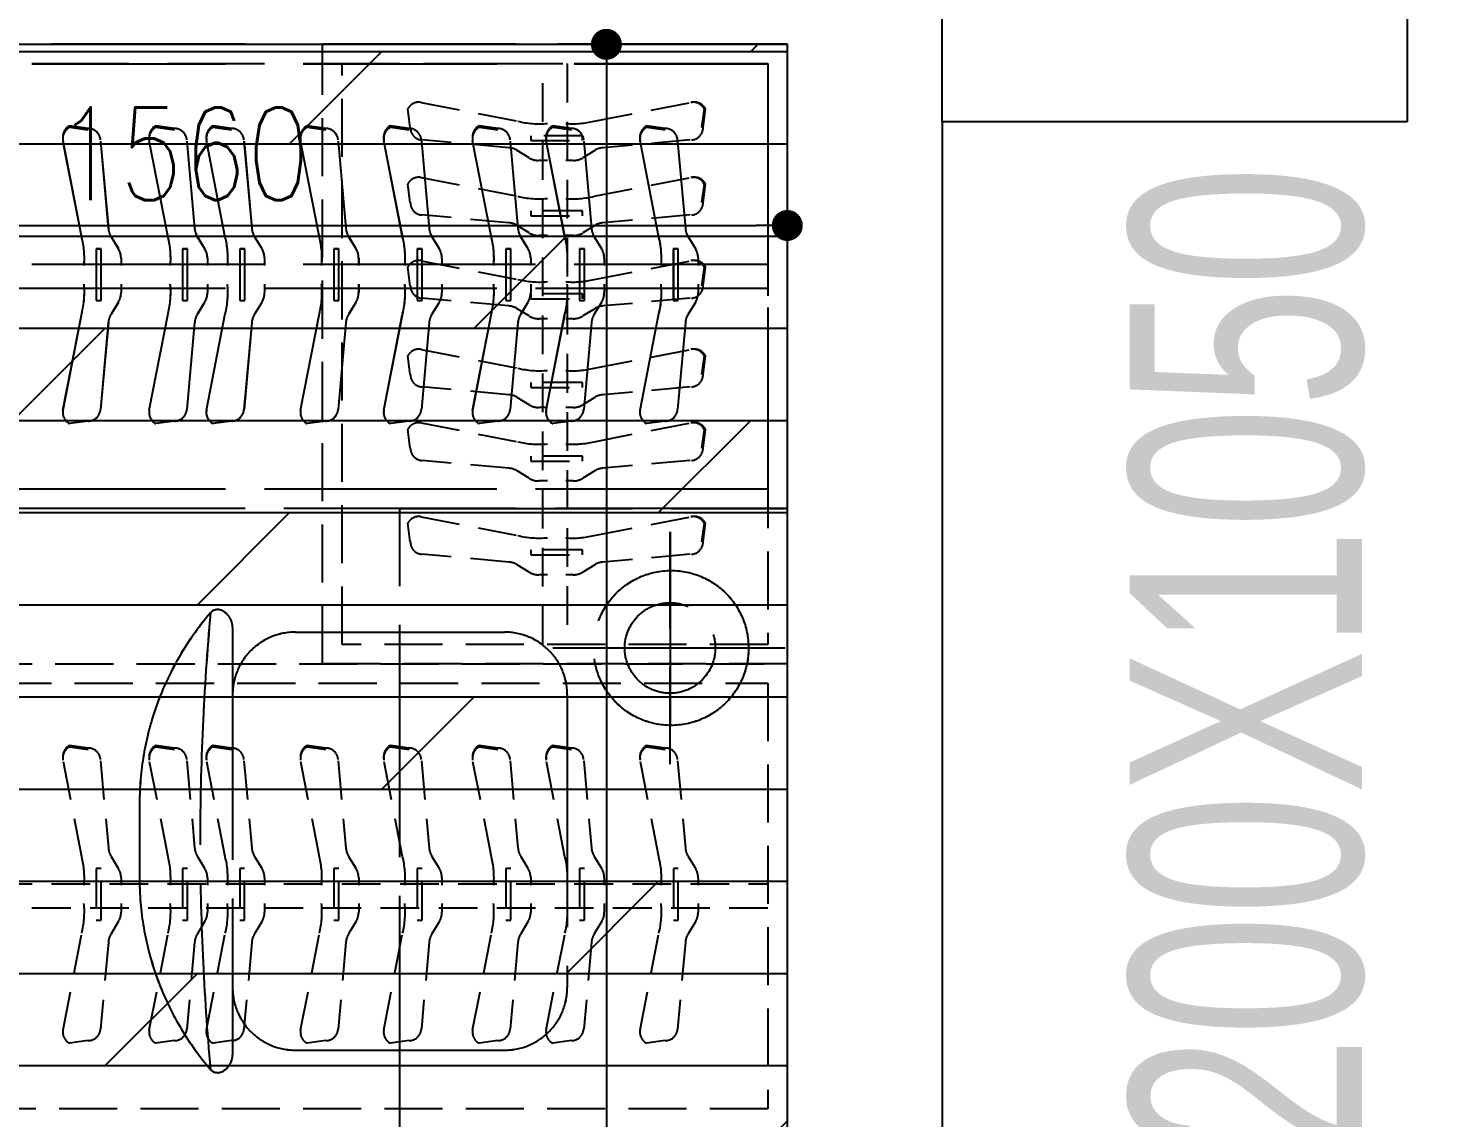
# Model space of a CAD drawing. Header units: inches. Extents: x -2597087 to 134135, y -662679 to 20000.
# Drawn here: x 15190 to 17002, y -14764 to -13357 of the extents above; entities that cross this region are included whole.
import ezdxf

# ---------------------------------------------------------------- set-up
doc = ezdxf.new("R2010")
doc.units = ezdxf.units.IN
doc.header["$LTSCALE"] = 100
doc.header["$MEASUREMENT"] = 0
for name, pattern in [('$0$DASH', [0.35, 0.25, -0.1]), ('__DASH', [0.35, 0.25, -0.1]), ('CENTER', [50.8, 31.75, -6.35, 6.35, -6.35]), ('DASH', [0.35, 0.25, -0.1]), ('HIDDENX2', [0.75, 0.5, -0.25])]:
    doc.linetypes.add(name, pattern=pattern)
doc.layers.get('0').update_dxf_attribs({"linetype": 'CONTINUOUS'})
doc.layers.get('Defpoints').update_dxf_attribs({"linetype": 'CONTINUOUS'})
for name, color, linetype in [('-04给水图层', 142, 'CENTER'), ('00-梁编号', 2, 'CONTINUOUS'), ('00-梁虚线', 4, 'DASH'), ('EQUIP-动力', 3, 'CONTINUOUS'), ('floor', 8, 'CONTINUOUS'), ('WALL', 7, 'CONTINUOUS'), ('wall-dim', 3, 'CONTINUOUS'), ('家具', 1, 'DASH')]:
    doc.layers.add(name, color=color, linetype=linetype)
doc.styles.get("Standard").update_dxf_attribs({"font": 'txt.shx', "width": 0.8, "bigfont": 'GBCBIG.shx'})
doc.styles.add('结构海文', font='haiwenrs2015.shx', dxfattribs={"width": 0.7, "bigfont": 'haiwenhz.shx'})
doc.dimstyles.new('50', dxfattribs={"dimscale": 50, "dimtxt": 2.4, "dimasz": 0.8, "dimexe": 1.25, "dimexo": 0.6, "dimgap": 0.65, "dimtad": 1, "dimdec": 0, "dimdsep": 46, "dimtxsty": 'Standard', "dimblk1": 'DOT', "dimblk2": 'DOT', "dimsah": 1, "dimcen": 2.5, "dimclrd": 3, "dimclre": 3, "dimclrt": 3, "dimadec": 0, "dimazin": 0, "dimtfac": 1, "dimtdec": 0, "dimtix": 1, "dimtmove": 2, "dimatfit": 0, "dimldrblk": 'DOT', "dimfxl": 5, "dimfxlon": 1, "dimarcsym": 0})

# ---------------------------------------------------------------- blocks, each defined once
blk = doc.blocks.new('DFG44EWDSDFG')
at = {"layer": 'WALL'}
for p, q in [((16969.9, -12802.5), (16969.9, -13477.5)), ((14609.9, -13377.5), (16169.9, -13377.5)), ((16169.9, -13377.5), (16169.9, -17577.5)), ((16969.9, -13477.5), (16369.9, -13477.5)), ((16369.9, -13477.5), (16369.9, -17677.5))]:
    blk.add_line(p, q, dxfattribs=at)
blk = doc.blocks.new('DREGFDS34DFDFDFFDDFDF')
at = {"layer": 'EQUIP-动力', "color": 8, "linetype": '__DASH', "ltscale": 10}
for p, q in [((42839.2, -13377.5), (44189.2, -13377.5)), ((44189.2, -13377.5), (44189.2, -13977.2)), ((42864.2, -13402.5), (44164.2, -13402.5)), ((44164.2, -13402.5), (44164.2, -13952.2)), ((43286.8, -13486.2), (43262.7, -13482.9)), ((43262.7, -13484.7), (43286.8, -13488.1)), ((43398.2, -13486.2), (43374.1, -13482.9)), ((43374.1, -13484.7), (43398.2, -13488.1)), ((43471.9, -13486.2), (43447.9, -13482.9)), ((43447.9, -13484.7), (43471.9, -13488.1)), ((43593.4, -13486.2), (43569.4, -13482.9)), ((43569.4, -13484.7), (43593.4, -13488.1)), ((43700.9, -13486.2), (43676.8, -13482.9)), ((43676.8, -13484.7), (43700.9, -13488.1)), ((43815.5, -13486.2), (43791.5, -13482.9)), ((43791.5, -13484.7), (43815.5, -13488.1)), ((43910.5, -13486.2), (43886.4, -13482.9)), ((43886.4, -13484.7), (43910.5, -13488.1)), ((44031.6, -13486.2), (44007.6, -13482.9)), ((44007.6, -13484.7), (44031.6, -13488.1)), ((43278.5, -13626.9), (43254.3, -13502)), ((43302.7, -13502.8), (43312.8, -13615.4)), ((43389.9, -13626.9), (43365.7, -13502)), ((43414.1, -13502.8), (43424.2, -13615.4)), ((43463.7, -13626.9), (43439.5, -13502)), ((43487.9, -13502.8), (43497.9, -13615.4)), ((43585.2, -13626.9), (43561, -13502)), ((43609.4, -13502.8), (43619.5, -13615.4)), ((43692.7, -13626.9), (43668.4, -13502)), ((43716.8, -13502.8), (43726.9, -13615.4)), ((43807.3, -13626.9), (43783, -13502)), ((43831.4, -13502.8), (43841.5, -13615.4)), ((43902.2, -13626.9), (43878, -13502)), ((43926.4, -13502.8), (43936.5, -13615.4)), ((44023.4, -13626.9), (43999.2, -13502)), ((44047.6, -13502.8), (44057.7, -13615.4)), ((43316.3, -13626.1), (43325.7, -13641.3)), ((43427.7, -13626.1), (43437.1, -13641.3)), ((43501.5, -13626.1), (43510.8, -13641.3)), ((43623, -13626.1), (43632.4, -13641.3)), ((43730.4, -13626.1), (43739.8, -13641.3)), ((43845, -13626.1), (43854.4, -13641.3)), ((43940, -13626.1), (43949.4, -13641.3)), ((44061.2, -13626.1), (44070.6, -13641.3)), ((43303.6, -13641.9), (43297.2, -13641.9)), ((43297.2, -13641.9), (43297.2, -13708.4)), ((43303.6, -13708.4), (43303.6, -13641.9)), ((43415, -13641.9), (43408.6, -13641.9)), ((43408.6, -13641.9), (43408.6, -13708.4)), ((43415, -13708.4), (43415, -13641.9)), ((43482.4, -13641.9), (43482.4, -13708.4)), ((43488.8, -13641.9), (43482.4, -13641.9)), ((43488.8, -13708.4), (43488.8, -13641.9)), ((43603.9, -13641.9), (43603.9, -13708.4)), ((43610.3, -13641.9), (43603.9, -13641.9)), ((43610.3, -13708.4), (43610.3, -13641.9)), ((43711.3, -13641.9), (43711.3, -13708.4)), ((43717.7, -13641.9), (43711.3, -13641.9)), ((43717.7, -13708.4), (43717.7, -13641.9)), ((43825.9, -13641.9), (43825.9, -13708.4)), ((43832.3, -13641.9), (43825.9, -13641.9)), ((43832.3, -13708.4), (43832.3, -13641.9)), ((43920.9, -13641.9), (43920.9, -13708.4)), ((43927.3, -13641.9), (43920.9, -13641.9)), ((43927.3, -13708.4), (43927.3, -13641.9)), ((44042.1, -13641.9), (44042.1, -13708.4)), ((44048.5, -13641.9), (44042.1, -13641.9)), ((44048.5, -13708.4), (44048.5, -13641.9)), ((42864.2, -13661.6), (44164.2, -13661.6)), ((43329.2, -13653.9), (43329.2, -13663.1)), ((43440.7, -13653.9), (43440.7, -13663.1)), ((43514.4, -13653.9), (43514.4, -13663.1)), ((43635.9, -13653.9), (43635.9, -13663.1)), ((43743.4, -13653.9), (43743.4, -13663.1)), ((43858, -13653.9), (43858, -13663.1)), ((43952.9, -13653.9), (43952.9, -13663.1)), ((44074.1, -13653.9), (44074.1, -13663.1)), ((44164.2, -13693), (42864.2, -13693)), ((43329.2, -13687.1), (43329.2, -13698.2)), ((43440.7, -13687.1), (43440.7, -13698.2)), ((43514.4, -13687.1), (43514.4, -13698.2)), ((43635.9, -13687.1), (43635.9, -13698.2)), ((43743.4, -13687.1), (43743.4, -13698.2)), ((43858, -13687.1), (43858, -13698.2)), ((43952.9, -13687.1), (43952.9, -13698.2)), ((44074.1, -13687.1), (44074.1, -13698.2)), ((43297.2, -13708.4), (43303.6, -13708.4)), ((43325.7, -13710.9), (43316.3, -13726)), ((43408.6, -13708.4), (43415, -13708.4)), ((43437.1, -13710.9), (43427.7, -13726)), ((43482.4, -13708.4), (43488.8, -13708.4)), ((43510.8, -13710.9), (43501.5, -13726)), ((43603.9, -13708.4), (43610.3, -13708.4)), ((43632.4, -13710.9), (43623, -13726)), ((43711.3, -13708.4), (43717.7, -13708.4)), ((43739.8, -13710.9), (43730.4, -13726)), ((43825.9, -13708.4), (43832.3, -13708.4)), ((43854.4, -13710.9), (43845, -13726)), ((43920.9, -13708.4), (43927.3, -13708.4)), ((43949.4, -13710.9), (43940, -13726)), ((44042.1, -13708.4), (44048.5, -13708.4)), ((44070.6, -13710.9), (44061.2, -13726)), ((43254.3, -13850.1), (43278.5, -13725.2)), ((43365.7, -13850.1), (43389.9, -13725.2)), ((43439.5, -13850.1), (43463.7, -13725.2)), ((43561, -13850.1), (43585.2, -13725.2)), ((43668.4, -13850.1), (43692.7, -13725.2)), ((43783, -13850.1), (43807.3, -13725.2)), ((43878, -13850.1), (43902.2, -13725.2)), ((43999.2, -13850.1), (44023.4, -13725.2)), ((43312.8, -13736.7), (43302.7, -13849.3)), ((43424.2, -13736.7), (43414.1, -13849.3)), ((43497.9, -13736.7), (43487.9, -13849.3)), ((43619.5, -13736.7), (43609.4, -13849.3)), ((43726.9, -13736.7), (43716.8, -13849.3)), ((43841.5, -13736.7), (43831.4, -13849.3)), ((43936.5, -13736.7), (43926.4, -13849.3)), ((44057.7, -13736.7), (44047.6, -13849.3)), ((43286.8, -13864.1), (43262.7, -13867.4)), ((43398.2, -13864.1), (43374.1, -13867.4)), ((43471.9, -13864.1), (43447.9, -13867.4)), ((43593.4, -13864.1), (43569.4, -13867.4)), ((43700.9, -13864.1), (43676.8, -13867.4)), ((43815.5, -13864.1), (43791.5, -13867.4)), ((43910.5, -13864.1), (43886.4, -13867.4)), ((44031.6, -13864.1), (44007.6, -13867.4)), ((44164.2, -13952.2), (42864.2, -13952.2)), ((44189.2, -13977.2), (42839.2, -13977.2)), ((43689.2, -14777.5), (43689.2, -13977.2)), ((43689.2, -13977.2), (44189.2, -13977.2)), ((44189.2, -13977.2), (44189.2, -14777.5)), ((44037.8, -14007.2), (44037.8, -14307.2)), ((43473.2, -14130.7), (43473.2, -14682.7)), ((43554.2, -14136.7), (43824.2, -14136.7)), ((43886.4, -14157.2), (44186.4, -14157.2)), ((43905.2, -14217.7), (43905.2, -14595.7)), ((43353.2, -14347.2), (43353.2, -14466.2)), ((43554.2, -14676.7), (43824.2, -14676.7))]:
    blk.add_line(p, q, dxfattribs=at)
for centre, radius in [((44039.2, -14157.2), 100), ((44037.8, -14157.2), 58.5)]:
    blk.add_circle(centre, radius, dxfattribs=at)
for centre, radius, start, end in [((43270, -13497.1), 16, 117.0567, 190.9889), ((43270, -13499), 16, 117.0567, 190.9889), ((43286.8, -13502.2), 16, 4.6237, 90), ((43381.4, -13497.1), 16, 117.0567, 190.9889), ((43381.4, -13499), 16, 117.0567, 190.9889), ((43398.2, -13502.2), 16, 4.6237, 90), ((43455.2, -13497.1), 16, 117.0567, 190.9889), ((43455.2, -13499), 16, 117.0567, 190.9889), ((43471.9, -13502.2), 16, 4.6237, 90), ((43576.7, -13497.1), 16, 117.0567, 190.9889), ((43576.7, -13499), 16, 117.0567, 190.9889), ((43593.4, -13502.2), 16, 4.6237, 90), ((43684.1, -13497.1), 16, 117.0567, 190.9889), ((43684.1, -13499), 16, 117.0567, 190.9889), ((43700.9, -13502.2), 16, 4.6237, 90), ((43798.7, -13497.1), 16, 117.0567, 190.9889), ((43798.7, -13499), 16, 117.0567, 190.9889), ((43815.5, -13502.2), 16, 4.6237, 90), ((43893.7, -13497.1), 16, 117.0567, 190.9889), ((43893.7, -13499), 16, 117.0567, 190.9889), ((43910.5, -13502.2), 16, 4.6237, 90), ((44014.9, -13497.1), 16, 117.0567, 190.9889), ((44014.9, -13499), 16, 117.0567, 190.9889), ((44031.6, -13502.2), 16, 4.6237, 90), ((43336.7, -13613.5), 24, 184.6237, 211.7137), ((43448.1, -13613.5), 24, 184.6237, 211.7137), ((43521.9, -13613.5), 24, 184.6237, 211.7137), ((43643.4, -13613.5), 24, 184.6237, 211.7137), ((43750.8, -13613.5), 24, 184.6237, 211.7137), ((43865.4, -13613.5), 24, 184.6237, 211.7137), ((43960.4, -13613.5), 24, 184.6237, 211.7137), ((44081.6, -13613.5), 24, 184.6237, 211.7137), ((43167.1, -13654.3), 114.8, 355.584, 13.8228), ((43305.2, -13653.9), 24, 0, 31.7137), ((43278.5, -13654.3), 114.8, 355.584, 13.8228), ((43416.7, -13653.9), 24, 0, 31.7137), ((43352.3, -13654.3), 114.8, 355.584, 13.8228), ((43490.4, -13653.9), 24, 0, 31.7137), ((43473.8, -13654.3), 114.8, 355.584, 13.8228), ((43611.9, -13653.9), 24, 0, 31.7137), ((43581.2, -13654.3), 114.8, 355.584, 13.8228), ((43719.4, -13653.9), 24, 0, 31.7137), ((43695.8, -13654.3), 114.8, 355.584, 13.8228), ((43834, -13653.9), 24, 0, 31.7137), ((43790.8, -13654.3), 114.8, 355.584, 13.8228), ((43928.9, -13653.9), 24, 0, 31.7137), ((43912, -13654.3), 114.8, 355.584, 13.8228), ((44050.1, -13653.9), 24, 0, 31.7137), ((43167.1, -13697.8), 114.8, 346.1772, 5.3465), ((43305.2, -13698.2), 24, 328.2863, 0), ((43278.5, -13697.8), 114.8, 346.1772, 5.3465), ((43416.7, -13698.2), 24, 328.2863, 0), ((43352.3, -13697.8), 114.8, 346.1772, 5.3465), ((43490.4, -13698.2), 24, 328.2863, 0), ((43473.8, -13697.8), 114.8, 346.1772, 5.3465), ((43611.9, -13698.2), 24, 328.2863, 0), ((43581.2, -13697.8), 114.8, 346.1772, 5.3465), ((43719.4, -13698.2), 24, 328.2863, 0), ((43695.8, -13697.8), 114.8, 346.1772, 5.3465), ((43834, -13698.2), 24, 328.2863, 0), ((43790.8, -13697.8), 114.8, 346.1772, 5.3465), ((43928.9, -13698.2), 24, 328.2863, 0), ((43912, -13697.8), 114.8, 346.1772, 5.3465), ((44050.1, -13698.2), 24, 328.2863, 0), ((43336.7, -13738.6), 24, 148.2863, 175.3763), ((43448.1, -13738.6), 24, 148.2863, 175.3763), ((43521.9, -13738.6), 24, 148.2863, 175.3763), ((43643.4, -13738.6), 24, 148.2863, 175.3763), ((43750.8, -13738.6), 24, 148.2863, 175.3763), ((43865.4, -13738.6), 24, 148.2863, 175.3763), ((43960.4, -13738.6), 24, 148.2863, 175.3763), ((44081.6, -13738.6), 24, 148.2863, 175.3763), ((43270, -13853.2), 16, 169.0111, 242.9433), ((43286.8, -13848.1), 16, 270, 355.3763), ((43381.4, -13853.2), 16, 169.0111, 242.9433), ((43398.2, -13848.1), 16, 270, 355.3763), ((43455.2, -13853.2), 16, 169.0111, 242.9433), ((43471.9, -13848.1), 16, 270, 355.3763), ((43576.7, -13853.2), 16, 169.0111, 242.9433), ((43593.4, -13848.1), 16, 270, 355.3763), ((43684.1, -13853.2), 16, 169.0111, 242.9433), ((43700.9, -13848.1), 16, 270, 355.3763), ((43798.7, -13853.2), 16, 169.0111, 242.9433), ((43815.5, -13848.1), 16, 270, 355.3763), ((43893.7, -13853.2), 16, 169.0111, 242.9433), ((43910.5, -13848.1), 16, 270, 355.3763), ((44014.9, -13853.2), 16, 169.0111, 242.9433), ((44031.6, -13848.1), 16, 270, 355.3763), ((43731.7, -14358.9), 378.7, 139.2716, 178.2331), ((46686.6, -14406.8), 3255.3, 174.8005, 185.1959), ((43453.8, -14119.6), 12, 67.3282, 139.2716), ((43449.2, -14130.7), 24, 359.9982, 67.3282), ((43554.2, -14217.7), 81, 89.9982, 179.9982), ((43824.2, -14217.7), 81, 359.9982, 89.9982), ((43731.7, -14454.5), 378.7, 181.7633, 220.7247), ((43554.2, -14595.7), 81, 179.9982, 269.9982), ((43824.2, -14595.7), 81, 269.9982, 359.9982), ((43449.2, -14682.7), 24, 292.6682, 359.9982), ((43453.8, -14693.8), 12, 220.7247, 292.6682)]:
    blk.add_arc(centre, radius, start, end, dxfattribs=at)
blk = doc.blocks.new('h54h5h56j56')
at = {"layer": '-04给水图层', "color": 8, "linetype": '$0$DASH', "ltscale": 5}
for p, q in [((38225.1, 11296.3), (39575.1, 11296.3)), ((39575.1, 11296.3), (39575.1, 10696.5)), ((38250.1, 11271.3), (39550.1, 11271.3)), ((39550.1, 11271.3), (39550.1, 10721.5)), ((38672.7, 11187.5), (38648.7, 11190.9)), ((38648.7, 11189), (38672.7, 11185.7)), ((38784.1, 11187.5), (38760.1, 11190.9)), ((38760.1, 11189), (38784.1, 11185.7)), ((38857.9, 11187.5), (38833.8, 11190.9)), ((38833.8, 11189), (38857.9, 11185.7)), ((38979.4, 11187.5), (38955.4, 11190.9)), ((38955.4, 11189), (38979.4, 11185.7)), ((39086.8, 11187.5), (39062.8, 11190.9)), ((39062.8, 11189), (39086.8, 11185.7)), ((39201.4, 11187.5), (39177.4, 11190.9)), ((39177.4, 11189), (39201.4, 11185.7)), ((39296.4, 11187.5), (39272.4, 11190.9)), ((39272.4, 11189), (39296.4, 11185.7)), ((39417.6, 11187.5), (39393.5, 11190.9)), ((39393.5, 11189), (39417.6, 11185.7)), ((38664.5, 11046.9), (38640.2, 11171.7)), ((38688.6, 11171), (38698.7, 11058.3)), ((38775.9, 11046.9), (38751.6, 11171.7)), ((38800.1, 11171), (38810.1, 11058.3)), ((38849.6, 11046.9), (38825.4, 11171.7)), ((38873.8, 11171), (38883.9, 11058.3)), ((38971.2, 11046.9), (38946.9, 11171.7)), ((38995.3, 11171), (39005.4, 11058.3)), ((39078.6, 11046.9), (39054.4, 11171.7)), ((39102.8, 11171), (39112.9, 11058.3)), ((39193.2, 11046.9), (39169, 11171.7)), ((39217.4, 11171), (39227.5, 11058.3)), ((39288.2, 11046.9), (39263.9, 11171.7)), ((39312.3, 11171), (39322.4, 11058.3)), ((39409.4, 11046.9), (39385.1, 11171.7)), ((39433.5, 11171), (39443.6, 11058.3)), ((38702.2, 11047.6), (38711.6, 11032.5)), ((38813.6, 11047.6), (38823, 11032.5)), ((38887.4, 11047.6), (38896.8, 11032.5)), ((39008.9, 11047.6), (39018.3, 11032.5)), ((39116.4, 11047.6), (39125.7, 11032.5)), ((39231, 11047.6), (39240.3, 11032.5)), ((39325.9, 11047.6), (39335.3, 11032.5)), ((39447.1, 11047.6), (39456.5, 11032.5)), ((38689.5, 11031.9), (38683.1, 11031.9)), ((38683.1, 11031.9), (38683.1, 10965.3)), ((38689.5, 10965.3), (38689.5, 11031.9)), ((38715.2, 11019.8), (38715.2, 11010.6)), ((38800.9, 11031.9), (38794.5, 11031.9)), ((38794.5, 11031.9), (38794.5, 10965.3)), ((38800.9, 10965.3), (38800.9, 11031.9)), ((38826.6, 11019.8), (38826.6, 11010.6)), ((38868.3, 11031.9), (38868.3, 10965.3)), ((38874.7, 11031.9), (38868.3, 11031.9)), ((38874.7, 10965.3), (38874.7, 11031.9)), ((38900.4, 11019.8), (38900.4, 11010.6)), ((38989.8, 11031.9), (38989.8, 10965.3)), ((38996.2, 11031.9), (38989.8, 11031.9)), ((38996.2, 10965.3), (38996.2, 11031.9)), ((39021.9, 11019.8), (39021.9, 11010.6)), ((39097.3, 11031.9), (39097.3, 10965.3)), ((39103.7, 11031.9), (39097.3, 11031.9)), ((39103.7, 10965.3), (39103.7, 11031.9)), ((39129.3, 11019.8), (39129.3, 11010.6)), ((39211.9, 11031.9), (39211.9, 10965.3)), ((39218.3, 11031.9), (39211.9, 11031.9)), ((39218.3, 10965.3), (39218.3, 11031.9)), ((39243.9, 11019.8), (39243.9, 11010.6)), ((39306.8, 11031.9), (39306.8, 10965.3)), ((39313.2, 11031.9), (39306.8, 11031.9)), ((39313.2, 10965.3), (39313.2, 11031.9)), ((39338.9, 11019.8), (39338.9, 11010.6)), ((39428, 11031.9), (39428, 10965.3)), ((39434.4, 11031.9), (39428, 11031.9)), ((39434.4, 10965.3), (39434.4, 11031.9)), ((39460.1, 11019.8), (39460.1, 11010.6)), ((38250.1, 11012.1), (39550.1, 11012.1)), ((38715.2, 10986.6), (38715.2, 10975.5)), ((38826.6, 10986.6), (38826.6, 10975.5)), ((38900.4, 10986.6), (38900.4, 10975.5)), ((39021.9, 10986.6), (39021.9, 10975.5)), ((39129.3, 10986.6), (39129.3, 10975.5)), ((39243.9, 10986.6), (39243.9, 10975.5)), ((39338.9, 10986.6), (39338.9, 10975.5)), ((39460.1, 10986.6), (39460.1, 10975.5)), ((39550.1, 10980.7), (38250.1, 10980.7)), ((38683.1, 10965.3), (38689.5, 10965.3)), ((38794.5, 10965.3), (38800.9, 10965.3)), ((38868.3, 10965.3), (38874.7, 10965.3)), ((38989.8, 10965.3), (38996.2, 10965.3)), ((39097.3, 10965.3), (39103.7, 10965.3)), ((39211.9, 10965.3), (39218.3, 10965.3)), ((39306.8, 10965.3), (39313.2, 10965.3)), ((39428, 10965.3), (39434.4, 10965.3)), ((38640.2, 10823.6), (38664.5, 10948.5)), ((38711.6, 10962.9), (38702.2, 10947.7)), ((38751.6, 10823.6), (38775.9, 10948.5)), ((38823, 10962.9), (38813.6, 10947.7)), ((38825.4, 10823.6), (38849.6, 10948.5)), ((38896.8, 10962.9), (38887.4, 10947.7)), ((38946.9, 10823.6), (38971.2, 10948.5)), ((39018.3, 10962.9), (39008.9, 10947.7)), ((39054.4, 10823.6), (39078.6, 10948.5)), ((39125.7, 10962.9), (39116.4, 10947.7)), ((39169, 10823.6), (39193.2, 10948.5)), ((39240.3, 10962.9), (39231, 10947.7)), ((39263.9, 10823.6), (39288.2, 10948.5)), ((39335.3, 10962.9), (39325.9, 10947.7)), ((39385.1, 10823.6), (39409.4, 10948.5)), ((39456.5, 10962.9), (39447.1, 10947.7)), ((38698.7, 10937), (38688.6, 10824.4)), ((38810.1, 10937), (38800.1, 10824.4)), ((38883.9, 10937), (38873.8, 10824.4)), ((39005.4, 10937), (38995.3, 10824.4)), ((39112.9, 10937), (39102.8, 10824.4)), ((39227.5, 10937), (39217.4, 10824.4)), ((39322.4, 10937), (39312.3, 10824.4)), ((39443.6, 10937), (39433.5, 10824.4)), ((38672.7, 10809.7), (38648.7, 10806.3)), ((38784.1, 10809.7), (38760.1, 10806.3)), ((38857.9, 10809.7), (38833.8, 10806.3)), ((38979.4, 10809.7), (38955.4, 10806.3)), ((39086.8, 10809.7), (39062.8, 10806.3)), ((39201.4, 10809.7), (39177.4, 10806.3)), ((39296.4, 10809.7), (39272.4, 10806.3)), ((39417.6, 10809.7), (39393.5, 10806.3)), ((39550.1, 10721.5), (38250.1, 10721.5)), ((39575.1, 10696.5), (38225.1, 10696.5)), ((39075.1, 9896.2), (39075.1, 10696.5)), ((39075.1, 10696.5), (39575.1, 10696.5)), ((39575.1, 10696.5), (39575.1, 9896.2)), ((39423.7, 10666.5), (39423.7, 10366.5)), ((38859.1, 10543), (38859.1, 9991)), ((38940.1, 10537), (39210.1, 10537)), ((39272.4, 10516.5), (39572.4, 10516.5)), ((39291.1, 10456), (39291.1, 10078)), ((38739.1, 10326.5), (38739.1, 10207.6)), ((38940.1, 9997), (39210.1, 9997))]:
    blk.add_line(p, q, dxfattribs=at)
for centre, radius in [((39425.1, 10516.5), 100), ((39423.7, 10516.5), 58.5)]:
    blk.add_circle(centre, radius, dxfattribs=at)
for centre, radius, start, end in [((38655.9, 11176.6), 16, 117.0567, 190.9889), ((38655.9, 11174.8), 16, 117.0567, 190.9889), ((38672.7, 11171.5), 16, 4.6237, 90), ((38767.3, 11176.6), 16, 117.0567, 190.9889), ((38767.3, 11174.8), 16, 117.0567, 190.9889), ((38784.1, 11171.5), 16, 4.6237, 90), ((38841.1, 11176.6), 16, 117.0567, 190.9889), ((38841.1, 11174.8), 16, 117.0567, 190.9889), ((38857.9, 11171.5), 16, 4.6237, 90), ((38962.6, 11176.6), 16, 117.0567, 190.9889), ((38962.6, 11174.8), 16, 117.0567, 190.9889), ((38979.4, 11171.5), 16, 4.6237, 90), ((39070.1, 11176.6), 16, 117.0567, 190.9889), ((39070.1, 11174.8), 16, 117.0567, 190.9889), ((39086.8, 11171.5), 16, 4.6237, 90), ((39184.7, 11176.6), 16, 117.0567, 190.9889), ((39184.7, 11174.8), 16, 117.0567, 190.9889), ((39201.4, 11171.5), 16, 4.6237, 90), ((39279.6, 11176.6), 16, 117.0567, 190.9889), ((39279.6, 11174.8), 16, 117.0567, 190.9889), ((39296.4, 11171.5), 16, 4.6237, 90), ((39400.8, 11176.6), 16, 117.0567, 190.9889), ((39400.8, 11174.8), 16, 117.0567, 190.9889), ((39417.6, 11171.5), 16, 4.6237, 90), ((38722.6, 11060.3), 24, 184.6237, 211.7137), ((38834.1, 11060.3), 24, 184.6237, 211.7137), ((38907.8, 11060.3), 24, 184.6237, 211.7137), ((39029.3, 11060.3), 24, 184.6237, 211.7137), ((39136.8, 11060.3), 24, 184.6237, 211.7137), ((39251.4, 11060.3), 24, 184.6237, 211.7137), ((39346.3, 11060.3), 24, 184.6237, 211.7137), ((39467.5, 11060.3), 24, 184.6237, 211.7137), ((38553, 11019.4), 114.8, 355.584, 13.8228), ((38664.4, 11019.4), 114.8, 355.584, 13.8228), ((38738.2, 11019.4), 114.8, 355.584, 13.8228), ((38859.7, 11019.4), 114.8, 355.584, 13.8228), ((38967.2, 11019.4), 114.8, 355.584, 13.8228), ((39081.8, 11019.4), 114.8, 355.584, 13.8228), ((39176.7, 11019.4), 114.8, 355.584, 13.8228), ((39297.9, 11019.4), 114.8, 355.584, 13.8228), ((38691.2, 11019.8), 24, 0, 31.7137), ((38802.6, 11019.8), 24, 0, 31.7137), ((38876.4, 11019.8), 24, 0, 31.7137), ((38997.9, 11019.8), 24, 0, 31.7137), ((39105.3, 11019.8), 24, 0, 31.7137), ((39219.9, 11019.8), 24, 0, 31.7137), ((39314.9, 11019.8), 24, 0, 31.7137), ((39436.1, 11019.8), 24, 0, 31.7137), ((38553, 10975.9), 114.8, 346.1772, 5.3465), ((38664.4, 10975.9), 114.8, 346.1772, 5.3465), ((38738.2, 10975.9), 114.8, 346.1772, 5.3465), ((38859.7, 10975.9), 114.8, 346.1772, 5.3465), ((38967.2, 10975.9), 114.8, 346.1772, 5.3465), ((39081.8, 10975.9), 114.8, 346.1772, 5.3465), ((39176.7, 10975.9), 114.8, 346.1772, 5.3465), ((39297.9, 10975.9), 114.8, 346.1772, 5.3465), ((38691.2, 10975.5), 24, 328.2863, 0), ((38802.6, 10975.5), 24, 328.2863, 0), ((38876.4, 10975.5), 24, 328.2863, 0), ((38997.9, 10975.5), 24, 328.2863, 0), ((39105.3, 10975.5), 24, 328.2863, 0), ((39219.9, 10975.5), 24, 328.2863, 0), ((39314.9, 10975.5), 24, 328.2863, 0), ((39436.1, 10975.5), 24, 328.2863, 0), ((38722.6, 10935.1), 24, 148.2863, 175.3763), ((38834.1, 10935.1), 24, 148.2863, 175.3763), ((38907.8, 10935.1), 24, 148.2863, 175.3763), ((39029.3, 10935.1), 24, 148.2863, 175.3763), ((39136.8, 10935.1), 24, 148.2863, 175.3763), ((39251.4, 10935.1), 24, 148.2863, 175.3763), ((39346.3, 10935.1), 24, 148.2863, 175.3763), ((39467.5, 10935.1), 24, 148.2863, 175.3763), ((38655.9, 10820.6), 16, 169.0111, 242.9433), ((38672.7, 10825.7), 16, 270, 355.3763), ((38767.3, 10820.6), 16, 169.0111, 242.9433), ((38784.1, 10825.7), 16, 270, 355.3763), ((38841.1, 10820.6), 16, 169.0111, 242.9433), ((38857.9, 10825.7), 16, 270, 355.3763), ((38962.6, 10820.6), 16, 169.0111, 242.9433), ((38979.4, 10825.7), 16, 270, 355.3763), ((39070.1, 10820.6), 16, 169.0111, 242.9433), ((39086.8, 10825.7), 16, 270, 355.3763), ((39184.7, 10820.6), 16, 169.0111, 242.9433), ((39201.4, 10825.7), 16, 270, 355.3763), ((39279.6, 10820.6), 16, 169.0111, 242.9433), ((39296.4, 10825.7), 16, 270, 355.3763), ((39400.8, 10820.6), 16, 169.0111, 242.9433), ((39417.6, 10825.7), 16, 270, 355.3763), ((38839.8, 10554.1), 12, 67.3282, 139.2716), ((38835.1, 10543), 24, 359.9982, 67.3282), ((39117.7, 10314.8), 378.7, 139.2716, 178.2331), ((42072.5, 10266.9), 3255.3, 174.8005, 185.1959), ((38940.1, 10456), 81, 89.9982, 179.9982), ((39210.1, 10456), 81, 359.9982, 89.9982), ((39117.7, 10219.2), 378.7, 181.7633, 220.7247), ((38940.1, 10078), 81, 179.9982, 269.9982), ((39210.1, 10078), 81, 269.9982, 359.9982), ((38835.1, 9991), 24, 292.6682, 359.9982), ((38839.8, 9980), 12, 220.7247, 292.6682)]:
    blk.add_arc(centre, radius, start, end, dxfattribs=at)
blk = doc.blocks.new('_Dot')
at = {"color": 0, "linetype": 'ByBlock', "lineweight": -2}
blk.add_line((-0.5, 0), (-1, 0), dxfattribs=at)
at = {"color": 0, "linetype": 'ByBlock', "const_width": 0.5}
blk.add_lwpolyline([(-0.25, 0, 1), (0.25, 0, 1)], format="xyb", close=True, dxfattribs=at)
blk = doc.blocks.new('*D672')
at = {"layer": 'Defpoints', "color": 0, "transparency": 16777216}
for p in [(14609.9, -13377.5), (16169.9, -13377.5), (16169.9, -13611.5)]:
    blk.add_point(p, dxfattribs=at)
at = {"layer": 'wall-dim', "color": 3, "lineweight": -2, "transparency": 16777216}
for p, q in [((14609.9, -13407.5), (14609.9, -13674)), ((16169.9, -13407.5), (16169.9, -13674)), ((14649.9, -13611.5), (16129.9, -13611.5))]:
    blk.add_line(p, q, dxfattribs=at)
at = {"layer": 'wall-dim', "color": 3, "lineweight": -2, "transparency": 16777216, "xscale": 40, "yscale": 40, "zscale": 40, "rotation": 180}
blk.add_blockref('_Dot', (14609.9, -13611.5), dxfattribs=at)
at = {"layer": 'wall-dim', "color": 3, "lineweight": -2, "transparency": 16777216, "xscale": 40, "yscale": 40, "zscale": 40}
blk.add_blockref('_Dot', (16169.9, -13611.5), dxfattribs=at)
at = {"layer": 'wall-dim', "color": 3, "transparency": 16777216, "insert": (15389.9, -13519), "char_height": 120, "attachment_point": 5}
blk.add_mtext('1560', dxfattribs=at)
blk = doc.blocks.new('*D673')
at = {"layer": 'Defpoints', "color": 0, "transparency": 16777216}
for p in [(16169.9, -13377.5), (15936.4, -17577.5), (16169.9, -17577.5)]:
    blk.add_point(p, dxfattribs=at)
at = {"layer": 'wall-dim', "color": 3, "lineweight": -2, "transparency": 16777216}
for p, q in [((16139.9, -13377.5), (15873.9, -13377.5)), ((15936.4, -13417.5), (15936.4, -17537.5)), ((16139.9, -17577.5), (15873.9, -17577.5))]:
    blk.add_line(p, q, dxfattribs=at)
at = {"layer": 'wall-dim', "color": 3, "lineweight": -2, "transparency": 16777216, "xscale": 40, "yscale": 40, "zscale": 40}
for p, rotation in [((15936.4, -13377.5), 90), ((15936.4, -17577.5), 270)]:
    blk.add_blockref('_Dot', p, dxfattribs=dict(at, rotation=rotation))
at = {"layer": 'wall-dim', "color": 3, "transparency": 16777216, "insert": (15843.9, -15477.5), "char_height": 120, "attachment_point": 5, "rotation": 90}
blk.add_mtext('4200', dxfattribs=at)
blk = doc.blocks.new('GTDEHD')
at = {"layer": '00-梁虚线', "color": 8, "ltscale": 10}
for p, q in [((112810.8, -21981.4), (112810.8, -20581.4)), ((112610.8, -21881.4), (109110.8, -21881.4))]:
    blk.add_line(p, q, dxfattribs=at)
at = {"layer": '00-梁编号', "color": 8, "style": '结构海文', "width": 0.7}
blk.add_text('KL35(1) 200X1050', height=300, rotation=90, dxfattribs=at).set_placement((113352.5, -24395.7))

msp = doc.modelspace()

# ---------------------------------------------------------------- hatches: boundary and pattern name
at = {"layer": 'floor'}
h = msp.add_hatch(dxfattribs=at)
h.set_pattern_fill('DOLMIT', color=256, scale=150, style=0)
h.set_pattern_definition([(0, (12669.92, -12077.45), (3e-14, 119.0613), []), (45, (12669.9, -12077.45), (-238.122, 238.122), [168.378, -336.756])])
h.paths.add_polyline_path([(12669.915, -13377.452), (16169.915, -13377.452), (16169.915, -17577.452), (12669.915, -17577.452)])

# ---------------------------------------------------------------- linework, layer by layer
at = {"layer": '家具', "color": 252, "linetype": 'HIDDENX2'}
for p, q in [((15854.328, -14152.749), (15854.329, -13402.452)), ((15885.726, -13402.452), (15885.725, -14152.749)), ((14094.995, -14461.939), (16144.915, -14461.939)), ((16144.915, -14493.336), (14094.995, -14493.335))]:
    msp.add_line(p, q, dxfattribs=at)
at = {"layer": '家具', "color": 8, "linetype": 'HIDDENX2'}
for p, q in [((15683.31, -13485.054), (15679.962, -13461.016)), ((15697.261, -13452.587), (15822.127, -13476.833)), ((15920.493, -13476.833), (16045.359, -13452.587)), ((16062.658, -13461.016), (16059.31, -13485.054)), ((16061.167, -13485.054), (16064.515, -13461.016)), ((15905.5, -13495.495), (15838.977, -13495.495)), ((15838.977, -13495.495), (15838.977, -13501.887)), ((15905.5, -13501.887), (15905.5, -13495.495)), ((15810.658, -13511.082), (15698.02, -13501.002)), ((15836.515, -13523.964), (15821.34, -13514.587)), ((15838.977, -13501.887), (15905.5, -13501.887)), ((15921.28, -13514.587), (15906.106, -13523.964)), ((16044.6, -13501.002), (15931.962, -13511.082)), ((15860.239, -13527.548), (15849.131, -13527.548)), ((15893.489, -13527.548), (15884.239, -13527.548)), ((15697.261, -13549.543), (15822.127, -13573.789)), ((15920.493, -13573.789), (16045.359, -13549.543)), ((15683.31, -13582.009), (15679.962, -13557.971)), ((16062.658, -13557.971), (16059.31, -13582.009)), ((16061.167, -13582.009), (16064.515, -13557.971)), ((15810.658, -13608.037), (15698.02, -13597.957)), ((15905.5, -13592.45), (15838.977, -13592.45)), ((15838.977, -13592.45), (15838.977, -13598.843)), ((15838.977, -13598.843), (15905.5, -13598.843)), ((15905.5, -13598.843), (15905.5, -13592.45)), ((16044.6, -13597.957), (15931.962, -13608.037)), ((15836.515, -13620.92), (15821.34, -13611.543)), ((15860.239, -13624.503), (15849.131, -13624.503)), ((15893.489, -13624.503), (15884.239, -13624.503)), ((15921.28, -13611.543), (15906.106, -13620.92)), ((15697.261, -13656.982), (15822.127, -13681.229)), ((15920.493, -13681.229), (16045.359, -13656.982)), ((15683.31, -13689.449), (15679.962, -13665.411)), ((16062.658, -13665.411), (16059.31, -13689.449)), ((16061.167, -13689.449), (16064.515, -13665.411)), ((15810.658, -13715.477), (15698.02, -13705.397)), ((15905.5, -13699.89), (15838.977, -13699.89)), ((15838.977, -13699.89), (15838.977, -13706.282)), ((15838.977, -13706.282), (15905.5, -13706.282)), ((15905.5, -13706.282), (15905.5, -13699.89)), ((16044.6, -13705.397), (15931.962, -13715.477)), ((15836.515, -13728.36), (15821.34, -13718.982)), ((15860.239, -13731.943), (15849.131, -13731.943)), ((15893.489, -13731.943), (15884.239, -13731.943)), ((15921.28, -13718.982), (15906.106, -13728.36)), ((15697.261, -13771.585), (15822.127, -13795.832)), ((15920.493, -13795.832), (16045.359, -13771.585)), ((15683.31, -13804.052), (15679.962, -13780.014)), ((16062.658, -13780.014), (16059.31, -13804.052)), ((16061.167, -13804.052), (16064.515, -13780.014)), ((15810.658, -13830.08), (15698.02, -13820)), ((15905.5, -13814.493), (15838.977, -13814.493)), ((15838.977, -13814.493), (15838.977, -13820.886)), ((15838.977, -13820.886), (15905.5, -13820.886)), ((15905.5, -13820.886), (15905.5, -13814.493)), ((16044.6, -13820), (15931.962, -13830.08)), ((15836.515, -13842.963), (15821.34, -13833.586)), ((15921.28, -13833.586), (15906.106, -13842.963)), ((15860.239, -13846.546), (15849.131, -13846.546)), ((15893.489, -13846.546), (15884.239, -13846.546)), ((15683.31, -13899.016), (15679.962, -13874.978)), ((15697.261, -13866.549), (15822.127, -13890.795)), ((15920.493, -13890.795), (16045.359, -13866.549)), ((16062.658, -13874.978), (16059.31, -13899.016)), ((16061.167, -13899.016), (16064.515, -13874.978)), ((15810.658, -13925.044), (15698.02, -13914.964)), ((15905.5, -13909.457), (15838.977, -13909.457)), ((15838.977, -13909.457), (15838.977, -13915.849)), ((15838.977, -13915.849), (15905.5, -13915.849)), ((15905.5, -13915.849), (15905.5, -13909.457)), ((16044.6, -13914.964), (15931.962, -13925.044)), ((15836.515, -13937.926), (15821.34, -13928.549)), ((15921.28, -13928.549), (15906.106, -13937.926)), ((15860.239, -13941.51), (15849.131, -13941.51)), ((15893.489, -13941.51), (15884.239, -13941.51)), ((15697.261, -13987.738), (15822.127, -14011.985)), ((15920.493, -14011.985), (16045.359, -13987.738)), ((15683.31, -14020.205), (15679.962, -13996.167)), ((16062.658, -13996.167), (16059.31, -14020.205)), ((16061.167, -14020.205), (16064.515, -13996.167)), ((15810.658, -14046.233), (15698.02, -14036.153)), ((15905.5, -14030.646), (15838.977, -14030.646)), ((15838.977, -14030.646), (15838.977, -14037.039)), ((15838.977, -14037.039), (15905.5, -14037.039)), ((15905.5, -14037.039), (15905.5, -14030.646)), ((16044.6, -14036.153), (15931.962, -14046.233)), ((15836.515, -14059.116), (15821.34, -14049.739)), ((15921.28, -14049.739), (15906.106, -14059.116)), ((15860.239, -14062.699), (15849.131, -14062.699)), ((15893.489, -14062.699), (15884.239, -14062.699)), ((15267.483, -14286.497), (15243.445, -14283.149)), ((15243.445, -14285.006), (15267.483, -14288.354)), ((15378.89, -14286.497), (15354.852, -14283.149)), ((15354.852, -14285.006), (15378.89, -14288.354)), ((15452.648, -14286.497), (15428.61, -14283.149)), ((15428.61, -14285.006), (15452.648, -14288.354)), ((15574.175, -14286.497), (15550.137, -14283.149)), ((15550.137, -14285.006), (15574.175, -14288.354)), ((15681.615, -14286.497), (15657.577, -14283.149)), ((15657.577, -14285.006), (15681.615, -14288.354)), ((15796.218, -14286.497), (15772.18, -14283.149)), ((15772.18, -14285.006), (15796.218, -14288.354)), ((15891.182, -14286.497), (15867.144, -14283.149)), ((15867.144, -14285.006), (15891.182, -14288.354)), ((16012.371, -14286.497), (15988.333, -14283.149)), ((15988.333, -14285.006), (16012.371, -14288.354)), ((15259.263, -14427.171), (15235.017, -14302.305)), ((15283.431, -14303.064), (15293.511, -14415.702)), ((15370.67, -14427.171), (15346.424, -14302.305)), ((15394.838, -14303.064), (15404.918, -14415.702)), ((15444.428, -14427.171), (15420.182, -14302.305)), ((15468.596, -14303.064), (15478.676, -14415.702)), ((15565.955, -14427.171), (15541.709, -14302.305)), ((15590.123, -14303.064), (15600.203, -14415.702)), ((15673.395, -14427.171), (15649.148, -14302.305)), ((15697.563, -14303.064), (15707.643, -14415.702)), ((15787.998, -14427.171), (15763.752, -14302.305)), ((15812.166, -14303.064), (15822.246, -14415.702)), ((15882.961, -14427.171), (15858.715, -14302.305)), ((15907.13, -14303.064), (15917.21, -14415.702)), ((16004.151, -14427.171), (15979.905, -14302.305)), ((16028.319, -14303.064), (16038.399, -14415.702)), ((15297.017, -14426.384), (15306.394, -14441.558)), ((15408.424, -14426.384), (15417.801, -14441.558)), ((15482.182, -14426.384), (15491.559, -14441.558)), ((15603.709, -14426.384), (15613.086, -14441.558)), ((15711.149, -14426.384), (15720.526, -14441.558)), ((15825.752, -14426.384), (15835.129, -14441.558)), ((15920.715, -14426.384), (15930.092, -14441.558)), ((16041.905, -14426.384), (16051.282, -14441.558)), ((15284.317, -14442.164), (15277.925, -14442.164)), ((15277.925, -14442.164), (15277.925, -14508.687)), ((15284.317, -14508.687), (15284.317, -14442.164)), ((15309.978, -14454.175), (15309.978, -14463.426)), ((15395.724, -14442.164), (15389.331, -14442.164)), ((15389.331, -14442.164), (15389.331, -14508.687)), ((15395.724, -14508.687), (15395.724, -14442.164)), ((15421.384, -14454.175), (15421.384, -14463.426)), ((15463.089, -14442.164), (15463.089, -14508.687)), ((15469.482, -14442.164), (15463.089, -14442.164)), ((15469.482, -14508.687), (15469.482, -14442.164)), ((15495.142, -14454.175), (15495.142, -14463.426)), ((15584.617, -14442.164), (15584.617, -14508.687)), ((15591.009, -14442.164), (15584.617, -14442.164)), ((15591.009, -14508.687), (15591.009, -14442.164)), ((15616.67, -14454.175), (15616.67, -14463.426)), ((15692.056, -14442.164), (15692.056, -14508.687)), ((15698.449, -14442.164), (15692.056, -14442.164)), ((15698.449, -14508.687), (15698.449, -14442.164)), ((15724.109, -14454.175), (15724.109, -14463.426)), ((15806.659, -14442.164), (15806.659, -14508.687)), ((15813.052, -14442.164), (15806.659, -14442.164)), ((15813.052, -14508.687), (15813.052, -14442.164)), ((15838.712, -14454.175), (15838.712, -14463.426)), ((15901.623, -14442.164), (15901.623, -14508.687)), ((15908.015, -14442.164), (15901.623, -14442.164)), ((15908.015, -14508.687), (15908.015, -14442.164)), ((15933.676, -14454.175), (15933.676, -14463.426)), ((16022.812, -14442.164), (16022.812, -14508.687)), ((16029.205, -14442.164), (16022.812, -14442.164)), ((16029.205, -14508.687), (16029.205, -14442.164)), ((16054.865, -14454.175), (16054.865, -14463.426)), ((15309.978, -14487.426), (15309.978, -14498.533)), ((15421.384, -14487.426), (15421.384, -14498.533)), ((15495.142, -14487.426), (15495.142, -14498.533)), ((15616.67, -14487.426), (15616.67, -14498.533)), ((15724.109, -14487.426), (15724.109, -14498.533)), ((15838.712, -14487.426), (15838.712, -14498.533)), ((15933.676, -14487.426), (15933.676, -14498.533)), ((16054.865, -14487.426), (16054.865, -14498.533)), ((15277.925, -14508.687), (15284.317, -14508.687)), ((15306.394, -14511.149), (15297.017, -14526.324)), ((15389.331, -14508.687), (15395.724, -14508.687)), ((15417.801, -14511.149), (15408.424, -14526.324)), ((15463.089, -14508.687), (15469.482, -14508.687)), ((15491.559, -14511.149), (15482.182, -14526.324)), ((15584.617, -14508.687), (15591.009, -14508.687)), ((15613.086, -14511.149), (15603.709, -14526.324)), ((15692.056, -14508.687), (15698.449, -14508.687)), ((15720.526, -14511.149), (15711.149, -14526.324)), ((15806.659, -14508.687), (15813.052, -14508.687)), ((15835.129, -14511.149), (15825.752, -14526.324)), ((15901.623, -14508.687), (15908.015, -14508.687)), ((15930.092, -14511.149), (15920.715, -14526.324)), ((16022.812, -14508.687), (16029.205, -14508.687)), ((16051.282, -14511.149), (16041.905, -14526.324)), ((15235.017, -14650.403), (15259.263, -14525.537)), ((15346.424, -14650.403), (15370.67, -14525.537)), ((15420.182, -14650.403), (15444.428, -14525.537)), ((15541.709, -14650.403), (15565.955, -14525.537)), ((15649.148, -14650.403), (15673.395, -14525.537)), ((15763.752, -14650.403), (15787.998, -14525.537)), ((15858.715, -14650.403), (15882.961, -14525.537)), ((15979.905, -14650.403), (16004.151, -14525.537)), ((15293.511, -14537.006), (15283.431, -14649.644)), ((15404.918, -14537.006), (15394.838, -14649.644)), ((15478.676, -14537.006), (15468.596, -14649.644)), ((15600.203, -14537.006), (15590.123, -14649.644)), ((15707.643, -14537.006), (15697.563, -14649.644)), ((15822.246, -14537.006), (15812.166, -14649.644)), ((15917.21, -14537.006), (15907.13, -14649.644)), ((16038.399, -14537.006), (16028.319, -14649.644)), ((15267.483, -14664.354), (15243.445, -14667.702)), ((15378.89, -14664.354), (15354.852, -14667.702)), ((15452.648, -14664.354), (15428.61, -14667.702)), ((15574.175, -14664.354), (15550.137, -14667.702)), ((15681.615, -14664.354), (15657.577, -14667.702)), ((15796.218, -14664.354), (15772.18, -14667.702)), ((15891.182, -14664.354), (15867.144, -14667.702)), ((16012.371, -14664.354), (15988.333, -14667.702))]:
    msp.add_line(p, q, dxfattribs=at)
at = {"layer": '家具', "color": 2, "linetype": '__DASH', "ltscale": 3}
for points in [[(15570.139, -13377.452), (16169.916, -13377.452), (16169.915, -14177.749), (15570.138, -14177.749)], [(14069.995, -14777.525), (14069.995, -14177.748), (16169.915, -14177.749), (16169.915, -14777.526)]]:
    msp.add_lwpolyline(points, close=True, dxfattribs=at)
at = {"layer": '家具', "color": 1, "linetype": '__DASH', "ltscale": 3}
for points in [[(15595.139, -13402.452), (16144.916, -13402.452), (16144.915, -14152.749), (15595.138, -14152.749)], [(14094.995, -14752.525), (14094.995, -14202.748), (16144.915, -14202.749), (16144.915, -14752.526)]]:
    msp.add_lwpolyline(points, close=True, dxfattribs=at)
at = {"layer": '家具', "color": 8, "linetype": 'HIDDENX2'}
for centre, radius, start, end in [((15694.211, -13468.294), 16, 79.011132, 152.943309), ((16048.409, -13468.294), 16, 27.056691, 100.988868), ((16050.266, -13468.294), 16, 27.056691, 100.988868), ((15849.545, -13365.396), 114.761, 256.177224, 275.346457), ((15893.075, -13365.396), 114.761, 265.583952, 283.822776), ((15699.31, -13485.054), 16, 180, 265.376277), ((16045.167, -13485.054), 16, 274.623723, 0), ((15808.724, -13535.004), 24, 58.286344, 85.376277), ((15933.897, -13535.004), 24, 94.623723, 121.713656), ((15849.131, -13503.548), 24, 238.286344, 270), ((15893.489, -13503.548), 24, 270, 301.713656), ((15694.211, -13565.249), 16, 79.011132, 152.943309), ((16048.409, -13565.249), 16, 27.056691, 100.988868), ((16050.266, -13565.249), 16, 27.056691, 100.988868), ((15699.31, -13582.009), 16, 180, 265.376277), ((15849.545, -13462.352), 114.761, 256.177224, 275.346457), ((15893.075, -13462.352), 114.761, 265.583952, 283.822776), ((16045.167, -13582.009), 16, 274.623723, 0), ((15808.724, -13631.959), 24, 58.286344, 85.376277), ((15933.897, -13631.959), 24, 94.623723, 121.713656), ((15849.131, -13600.503), 24, 238.286344, 270), ((15893.489, -13600.503), 24, 270, 301.713656), ((15694.211, -13672.689), 16, 79.011132, 152.943309), ((16048.409, -13672.689), 16, 27.056691, 100.988868), ((16050.266, -13672.689), 16, 27.056691, 100.988868), ((15699.31, -13689.449), 16, 180, 265.376277), ((15849.545, -13569.791), 114.761, 256.177224, 275.346457), ((15893.075, -13569.791), 114.761, 265.583952, 283.822776), ((16045.167, -13689.449), 16, 274.623723, 0), ((15808.724, -13739.399), 24, 58.286344, 85.376277), ((15933.897, -13739.399), 24, 94.623723, 121.713656), ((15849.131, -13707.943), 24, 238.286344, 270), ((15893.489, -13707.943), 24, 270, 301.713656), ((15694.211, -13787.292), 16, 79.011132, 152.943309), ((16048.409, -13787.292), 16, 27.056691, 100.988868), ((16050.266, -13787.292), 16, 27.056691, 100.988868), ((15699.31, -13804.052), 16, 180, 265.376277), ((15849.545, -13684.395), 114.761, 256.177224, 275.346457), ((15893.075, -13684.395), 114.761, 265.583952, 283.822776), ((16045.167, -13804.052), 16, 274.623723, 0), ((15808.724, -13854.002), 24, 58.286344, 85.376277), ((15849.131, -13822.546), 24, 238.286344, 270), ((15893.489, -13822.546), 24, 270, 301.713656), ((15933.897, -13854.002), 24, 94.623723, 121.713656), ((15694.211, -13882.256), 16, 79.011132, 152.943309), ((16048.409, -13882.256), 16, 27.056691, 100.988868), ((16050.266, -13882.256), 16, 27.056691, 100.988868), ((15849.545, -13779.358), 114.761, 256.177224, 275.346457), ((15893.075, -13779.358), 114.761, 265.583952, 283.822776), ((15699.31, -13899.016), 16, 180, 265.376277), ((16045.167, -13899.016), 16, 274.623723, 0), ((15808.724, -13948.966), 24, 58.286344, 85.376277), ((15933.897, -13948.966), 24, 94.623723, 121.713656), ((15849.131, -13917.51), 24, 238.286344, 270), ((15893.489, -13917.51), 24, 270, 301.713656), ((15694.211, -14003.445), 16, 79.011132, 152.943309), ((16048.409, -14003.445), 16, 27.056691, 100.988868), ((16050.266, -14003.445), 16, 27.056691, 100.988868), ((15699.31, -14020.205), 16, 180, 265.376277), ((15849.545, -13900.548), 114.761, 256.177224, 275.346457), ((15893.075, -13900.548), 114.761, 265.583952, 283.822776), ((16045.167, -14020.205), 16, 274.623723, 0), ((15808.724, -14070.155), 24, 58.286344, 85.376277), ((15849.131, -14038.699), 24, 238.286344, 270), ((15893.489, -14038.699), 24, 270, 301.713656), ((15933.897, -14070.155), 24, 94.623723, 121.713656), ((15250.723, -14297.398), 16, 117.056691, 190.988868), ((15250.723, -14299.255), 16, 117.056691, 190.988868), ((15267.483, -14302.497), 16, 4.623723, 90), ((15362.13, -14297.398), 16, 117.056691, 190.988868), ((15362.13, -14299.255), 16, 117.056691, 190.988868), ((15378.89, -14302.497), 16, 4.623723, 90), ((15435.888, -14297.398), 16, 117.056691, 190.988868), ((15435.888, -14299.255), 16, 117.056691, 190.988868), ((15452.648, -14302.497), 16, 4.623723, 90), ((15557.415, -14297.398), 16, 117.056691, 190.988868), ((15557.415, -14299.255), 16, 117.056691, 190.988868), ((15574.175, -14302.497), 16, 4.623723, 90), ((15664.855, -14297.398), 16, 117.056691, 190.988868), ((15664.855, -14299.255), 16, 117.056691, 190.988868), ((15681.615, -14302.497), 16, 4.623723, 90), ((15779.458, -14297.398), 16, 117.056691, 190.988868), ((15779.458, -14299.255), 16, 117.056691, 190.988868), ((15796.218, -14302.497), 16, 4.623723, 90), ((15874.422, -14297.398), 16, 117.056691, 190.988868), ((15874.422, -14299.255), 16, 117.056691, 190.988868), ((15891.182, -14302.497), 16, 4.623723, 90), ((15995.611, -14297.398), 16, 117.056691, 190.988868), ((15995.611, -14299.255), 16, 117.056691, 190.988868), ((16012.371, -14302.497), 16, 4.623723, 90), ((15317.433, -14413.767), 24, 184.623723, 211.713656), ((15428.84, -14413.767), 24, 184.623723, 211.713656), ((15502.598, -14413.767), 24, 184.623723, 211.713656), ((15624.125, -14413.767), 24, 184.623723, 211.713656), ((15731.565, -14413.767), 24, 184.623723, 211.713656), ((15846.168, -14413.767), 24, 184.623723, 211.713656), ((15941.132, -14413.767), 24, 184.623723, 211.713656), ((16062.321, -14413.767), 24, 184.623723, 211.713656), ((15147.826, -14454.589), 114.761, 355.583952, 13.822776), ((15285.978, -14454.175), 24, 0, 31.713656), ((15259.233, -14454.589), 114.761, 355.583952, 13.822776), ((15397.384, -14454.175), 24, 0, 31.713656), ((15332.991, -14454.589), 114.761, 355.583952, 13.822776), ((15471.142, -14454.175), 24, 0, 31.713656), ((15454.518, -14454.589), 114.761, 355.583952, 13.822776), ((15592.67, -14454.175), 24, 0, 31.713656), ((15561.957, -14454.589), 114.761, 355.583952, 13.822776), ((15700.109, -14454.175), 24, 0, 31.713656), ((15676.561, -14454.589), 114.761, 355.583952, 13.822776), ((15814.712, -14454.175), 24, 0, 31.713656), ((15771.524, -14454.589), 114.761, 355.583952, 13.822776), ((15909.676, -14454.175), 24, 0, 31.713656), ((15892.714, -14454.589), 114.761, 355.583952, 13.822776), ((16030.865, -14454.175), 24, 0, 31.713656), ((15147.826, -14498.119), 114.761, 346.177224, 5.346457), ((15259.233, -14498.119), 114.761, 346.177224, 5.346457), ((15332.991, -14498.119), 114.761, 346.177224, 5.346457), ((15454.518, -14498.119), 114.761, 346.177224, 5.346457), ((15561.957, -14498.119), 114.761, 346.177224, 5.346457), ((15676.561, -14498.119), 114.761, 346.177224, 5.346457), ((15771.524, -14498.119), 114.761, 346.177224, 5.346457), ((15892.714, -14498.119), 114.761, 346.177224, 5.346457), ((15285.978, -14498.533), 24, 328.286344, 0), ((15397.384, -14498.533), 24, 328.286344, 0), ((15471.142, -14498.533), 24, 328.286344, 0), ((15592.67, -14498.533), 24, 328.286344, 0), ((15700.109, -14498.533), 24, 328.286344, 0), ((15814.712, -14498.533), 24, 328.286344, 0), ((15909.676, -14498.533), 24, 328.286344, 0), ((16030.865, -14498.533), 24, 328.286344, 0), ((15317.433, -14538.94), 24, 148.286344, 175.376277), ((15428.84, -14538.94), 24, 148.286344, 175.376277), ((15502.598, -14538.94), 24, 148.286344, 175.376277), ((15624.125, -14538.94), 24, 148.286344, 175.376277), ((15731.565, -14538.94), 24, 148.286344, 175.376277), ((15846.168, -14538.94), 24, 148.286344, 175.376277), ((15941.132, -14538.94), 24, 148.286344, 175.376277), ((16062.321, -14538.94), 24, 148.286344, 175.376277), ((15250.723, -14653.453), 16, 169.011132, 242.943309), ((15267.483, -14648.354), 16, 270, 355.376277), ((15362.13, -14653.453), 16, 169.011132, 242.943309), ((15378.89, -14648.354), 16, 270, 355.376277), ((15435.888, -14653.453), 16, 169.011132, 242.943309), ((15452.648, -14648.354), 16, 270, 355.376277), ((15557.415, -14653.453), 16, 169.011132, 242.943309), ((15574.175, -14648.354), 16, 270, 355.376277), ((15664.855, -14653.453), 16, 169.011132, 242.943309), ((15681.615, -14648.354), 16, 270, 355.376277), ((15779.458, -14653.453), 16, 169.011132, 242.943309), ((15796.218, -14648.354), 16, 270, 355.376277), ((15874.422, -14653.453), 16, 169.011132, 242.943309), ((15891.182, -14648.354), 16, 270, 355.376277), ((15995.611, -14653.453), 16, 169.011132, 242.943309), ((16012.371, -14648.354), 16, 270, 355.376277)]:
    msp.add_arc(centre, radius, start, end, dxfattribs=at)

# ---------------------------------------------------------------- block references
at = {"layer": '-04给水图层'}
msp.add_blockref('h54h5h56j56', (-23405.213, -24673.725), dxfattribs=at)
msp.add_blockref('DFG44EWDSDFG', (0, 0))
at = {"layer": '00-梁虚线'}
msp.add_blockref('GTDEHD', (-96440.852, 8503.907), dxfattribs=at)
at = {"layer": 'EQUIP-动力', "color": 2}
msp.add_blockref('DREGFDS34DFDFDFFDDFDF', (-28019.272, 0), dxfattribs=at)

# ---------------------------------------------------------------- dimensions: what is measured, and where the dimension line sits
at = {"layer": 'wall-dim'}
dim = msp.add_linear_dim(base=(15936.391, -17577.452), p1=(16169.915, -13377.452), p2=(16169.915, -17577.452), angle=90, dimstyle='50', override={"dimarcsym": 2}, dxfattribs=at)
dim.commit()
dim.dimension.update_dxf_attribs({"geometry": '*D673', "text_midpoint": (15843.891, -15477.452)})
dim = msp.add_linear_dim(base=(16169.915, -13611.541), p1=(14609.915, -13377.452), p2=(16169.915, -13377.452), dimstyle='50', override={"dimarcsym": 2}, dxfattribs=at)
dim.commit()
dim.dimension.update_dxf_attribs({"geometry": '*D672', "text_midpoint": (15389.915, -13519.041)})

doc.saveas('drawing.dxf')
